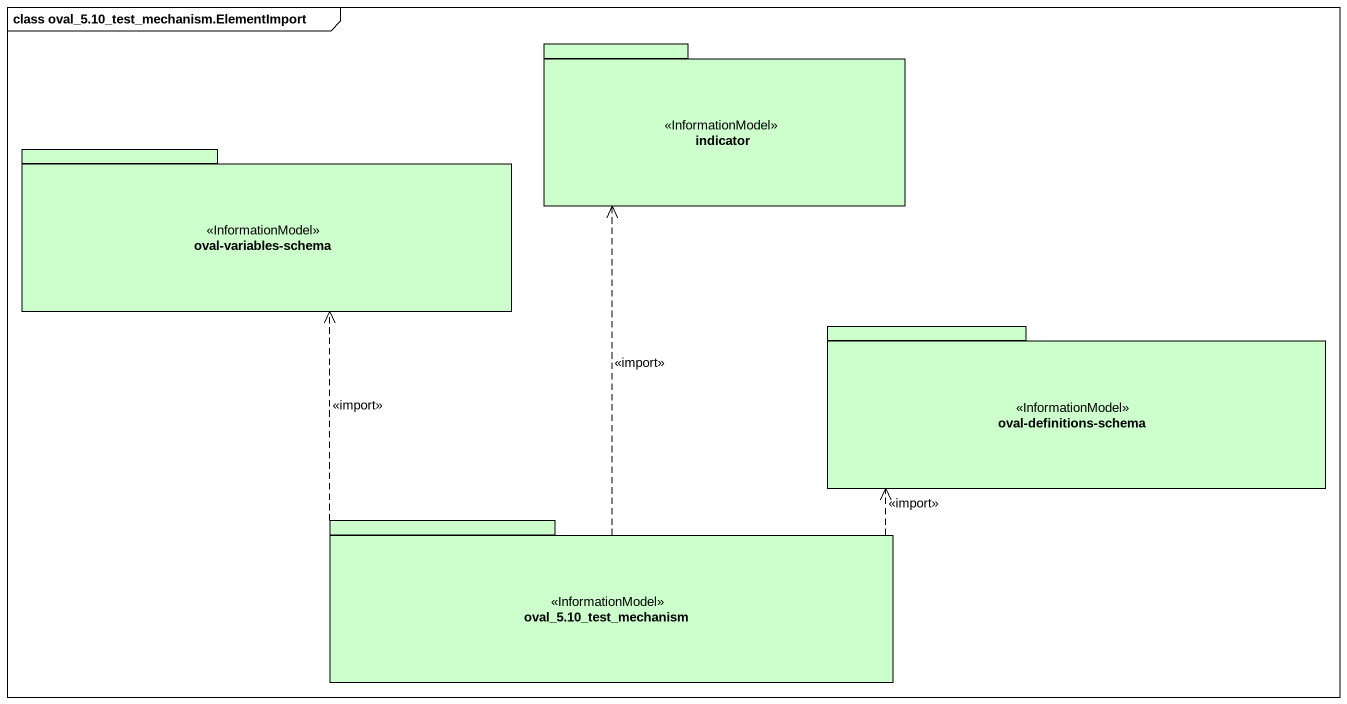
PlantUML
@startuml
mainframe class oval_5.10_test_mechanism.ElementImport
package indicator <<InformationModel>> #CCFFCC {
}
package "oval-variables-schema" as oval_variables_schema <<InformationModel>> #CCFFCC {
}
package "oval-definitions-schema" as oval_definitions_schema <<InformationModel>> #CCFFCC {
}
package "oval_5.10_test_mechanism" as oval_5_10_test_mechanism <<InformationModel>> #CCFFCC {
}
oval_5_10_test_mechanism .up.> indicator : <<import>>
oval_5_10_test_mechanism .up.> oval_variables_schema : <<import>>
oval_5_10_test_mechanism .right.> oval_definitions_schema : <<import>>
@enduml
